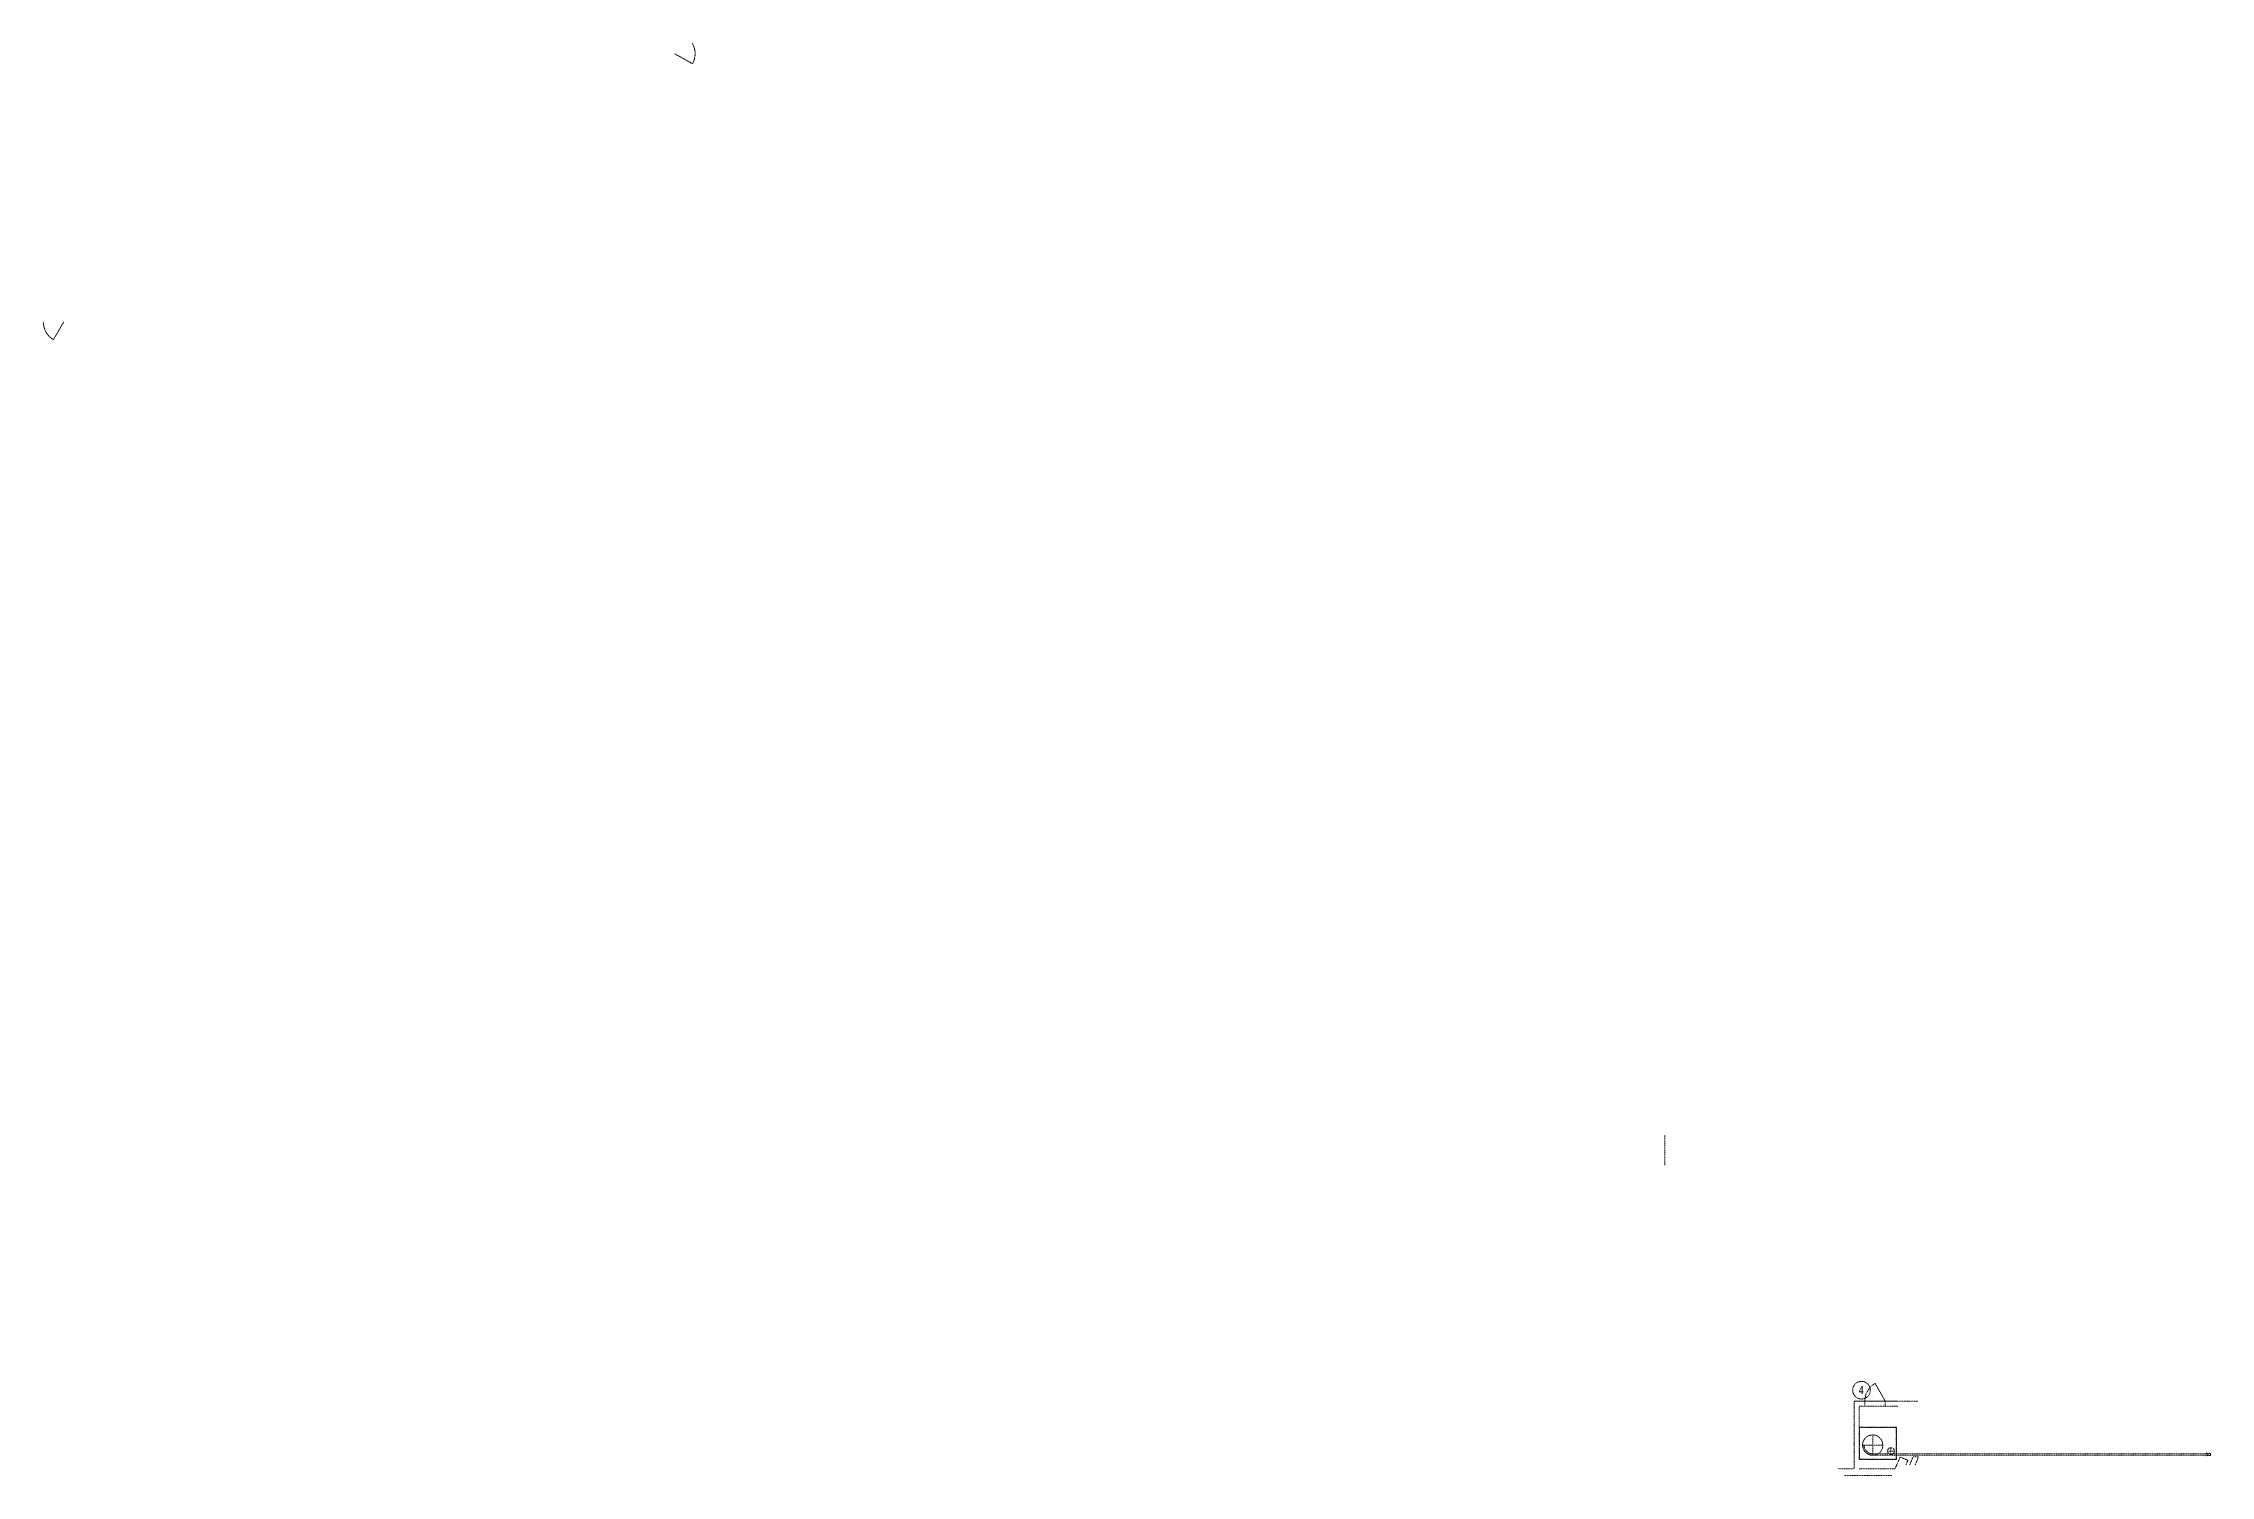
# Model space of a CAD drawing. Header units: millimetres. Extents: x -11708 to 484395, y -10237143 to 211873.
# Drawn here: x 294578 to 358514, y 152931 to 195174 of the extents above; entities that cross this region are included whole.
import ezdxf

# ---------------------------------------------------------------- set-up
doc = ezdxf.new("R2010")
doc.units = ezdxf.units.MM
doc.linetypes.add('Dash', pattern=[6, 3, -3])
doc.layers.add('REMOVED', color=5, linetype='Dash', lineweight=5)
doc.styles.add('Arial_9', font='arial.ttf', dxfattribs={"width": 0.8, "height": 393.413174})

msp = doc.modelspace()

# ---------------------------------------------------------------- linework, layer by layer
at = {"layer": 'REMOVED', "ltscale": 0.2}
for p, q in [((313204.3, 194865.7), (313728.4, 194573.6)), ((295177.9, 186956.2), (294877.9, 186436.6)), ((342408.5, 162975.2), (342407.9, 162081.2)), ((347993.7, 153130.6), (347993.7, 155130.6)), ((347993.7, 155130.6), (349878.7, 155130.6)), ((347994, 155130.6), (347993.7, 153130.6)), ((349283.5, 155130.6), (347994, 155130.6)), ((348143.7, 154355.6), (348143.7, 154980.6)), ((348143.7, 154980.6), (349283.5, 154980.6)), ((348314, 154981.1), (348314, 155131.1)), ((348914, 155131.1), (348914, 154981.1)), ((348143.7, 154355.6), (348143.7, 153405.6)), ((349243.7, 154355.6), (348143.7, 154355.6)), ((348153.7, 154345.6), (348153.7, 153415.6)), ((349233.7, 154345.6), (348153.7, 154345.6)), ((348543.7, 153530.6), (348543.7, 154130.6)), ((349233.7, 153415.6), (349233.7, 154345.6)), ((349243.7, 153405.6), (349243.7, 154355.6)), ((348843.7, 153830.6), (348243.7, 153830.6)), ((348288.7, 153830.6), (348248.7, 153830.6)), ((349243.7, 153575.6), (348543.7, 153575.6)), ((349243.7, 153535.6), (348543.7, 153535.6)), ((349183.7, 153655.6), (348983.7, 153655.6)), ((349083.7, 153755.6), (349083.7, 153555.6)), ((349243.7, 153575.6), (349243.7, 153535.6)), ((358443.7, 153575.5), (349243.7, 153575.6)), ((349243.7, 153535.6), (358443.7, 153535.5)), ((349584, 153383), (349353.8, 153480.6)), ((349895.8, 153480.6), (349733.4, 153480.6)), ((358403.7, 153600.5), (358393.7, 153600.5)), ((358393.7, 153600.5), (358393.7, 153589.3)), ((358393.7, 153589.3), (358443.7, 153584.3)), ((358443.7, 153526.7), (358393.7, 153521.7)), ((358393.7, 153521.7), (358393.7, 153510.5)), ((358393.7, 153510.5), (358403.7, 153510.5)), ((358394.9, 153590.4), (358394.9, 153599.3)), ((358394.9, 153599.3), (358403.7, 153599.3)), ((358443.7, 153585.5), (358394.9, 153590.4)), ((358394.9, 153520.6), (358443.7, 153525.5)), ((358394.9, 153511.7), (358394.9, 153520.6)), ((358403.7, 153511.7), (358394.9, 153511.7)), ((358403.7, 153599.3), (358403.7, 153600.5)), ((358403.7, 153510.5), (358403.7, 153511.7)), ((358513.7, 153585.5), (358443.7, 153585.5)), ((358443.7, 153584.3), (358512.5, 153584.3)), ((358443.7, 153575.5), (358443.7, 153535.5)), ((358512.5, 153526.7), (358443.7, 153526.7)), ((358443.7, 153525.5), (358513.7, 153525.5)), ((358512.5, 153584.3), (358512.5, 153526.7)), ((358513.7, 153525.5), (358513.7, 153585.5)), ((347512.5, 153130.6), (347993.7, 153130.5)), ((347712.5, 152930.6), (349110.9, 152930.6)), ((348143.7, 153405.6), (349243.7, 153405.6)), ((349201.5, 153130.6), (348143.7, 153130.6)), ((348153.7, 153415.6), (349233.7, 153415.6))]:
    msp.add_line(p, q, dxfattribs=at)
at = {"layer": 'REMOVED', "lineweight": 9, "ltscale": 0.2}
msp.add_line((348914, 155131.1), (348614, 155650.8), dxfattribs=at)
at = {"layer": 'REMOVED', "ltscale": 0.2, "flags": 128}
msp.add_lwpolyline([(349353.8, 153480.6), (349278.5, 153305.2), (349201.5, 153130.6)], dxfattribs=at)
at = {"layer": 'REMOVED', "ltscale": 0.2}
for centre, radius in [((348213.2, 155450.6), 260), ((348543.7, 153830.6), 300), ((349083.7, 153655.6), 100)]:
    msp.add_circle(centre, radius, dxfattribs=at)
for centre, radius, start, end in [((313204.3, 194865.7), 600, 330.859199, 30.859199), ((295177.9, 186956.2), 600, 180, 240), ((348914, 155131.1), 600, 120, 180), ((348543.7, 153830.6), 295, 179.9997, 269.9997), ((348543.7, 153830.6), 255, 179.9997, 269.9997), ((330695.1, 161393.9), 20617.4, 336.736541, 337.429577), ((330695.1, 161393.9), 20767.4, 336.914337, 337.601482), ((330695.1, 161393.9), 20767.4, 336.914337, 337.601482), ((330695.1, 161393.9), 20517.4, 336.616432, 337.017696)]:
    msp.add_arc(centre, radius, start, end, dxfattribs=at)

# ---------------------------------------------------------------- texts
at = {"layer": 'REMOVED', "ltscale": 0.2, "insert": (348203.1, 155574.6), "char_height": 236, "width": 218.88, "attachment_point": 2, "line_spacing_factor": 0.938532, "style": 'Arial_9'}
msp.add_mtext('4', dxfattribs=at)

doc.saveas('drawing.dxf')
